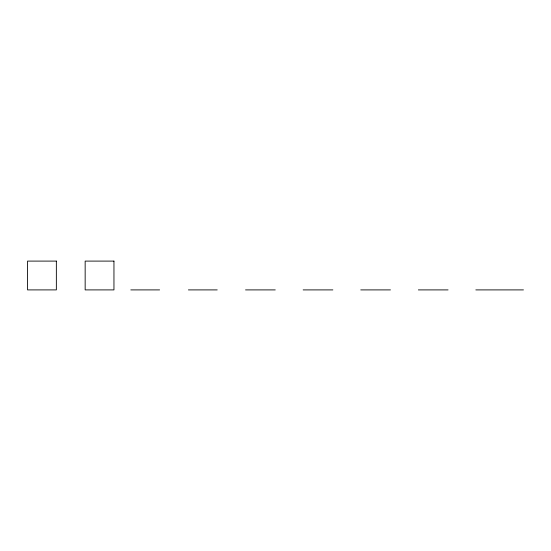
<?xml version="1.0" encoding="UTF-8"?>
<svg xmlns="http://www.w3.org/2000/svg" width="551" height="551" viewBox="0 0 551 551"><rect width="100%" height="100%" fill="white"/><g stroke="black" fill="none" stroke-linecap="round" stroke-linejoin="round"><path stroke-width="0.83" d="M130.807 289.902L159.611 289.902M188.408 289.902L217.211 289.902M245.546 289.902L275.252 289.902M303.153 289.902L332.852 289.902M360.753 289.902L390.459 289.902M418.361 289.902L448.059 289.902M475.837 289.902L523.45 289.902M56.354 261.098L27.55 261.098L27.55 289.902L56.354 289.902L56.354 261.098M113.954 261.098L85.157 261.098L85.157 289.902L113.954 289.902L113.954 261.098"/></g></svg>
